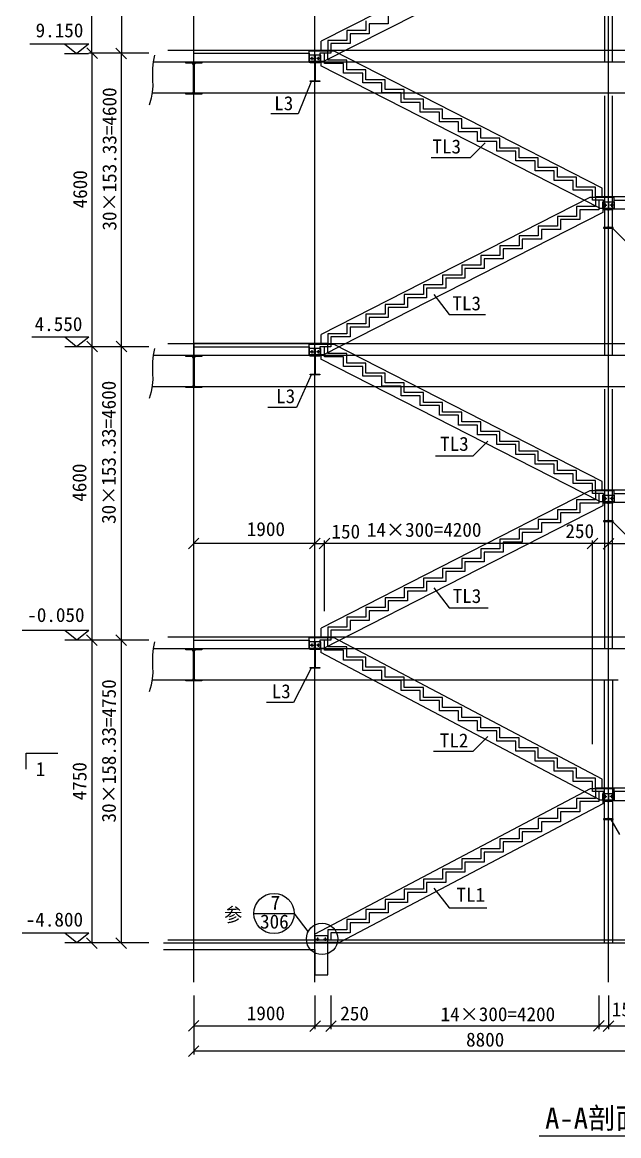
# Model space of a CAD drawing. Header units: metres. Extents: x 760 to 19348, y -53 to 26410.
# Drawn here: x 764 to 10113, y -53 to 17407 of the extents above; entities that cross this region are included whole.
import ezdxf

# ---------------------------------------------------------------- set-up
doc = ezdxf.new("R2010")
doc.units = ezdxf.units.M
for name, color, linetype in [('LAYER1', 142, 'Continuous'), ('PUB_DIM', 3, 'Continuous'), ('S_E_STAIR', 4, 'Continuous'), ('S_STAIR', 2, 'Continuous'), ('中心线', 20, 'Continuous'), ('主次梁', 11, 'Continuous'), ('填满-深', 8, 'Continuous'), ('尺寸', 42, 'Continuous'), ('引线', 9, 'Continuous'), ('文字', 3, 'Continuous'), ('标题', 4, 'Continuous'), ('梯板', 11, 'Continuous'), ('梯梁', 4, 'Continuous'), ('砼柱', 3, 'Continuous'), ('螺栓', 11, 'Continuous'), ('钢柱', 4, 'Continuous')]:
    doc.layers.add(name, color=color, linetype=linetype)

# ---------------------------------------------------------------- blocks, each defined once
blk = doc.blocks.new('_ARCHTICK')
at = {"color": 0, "linetype": 'ByBlock'}
blk.add_lwpolyline([(-1.64, -1.71), (1.69, 1.6)], dxfattribs=at)

msp = doc.modelspace()

# ---------------------------------------------------------------- linework, layer by layer
for p, q in [((883.96, 17067.53), (1805.21, 17067.53)), ((1428.49, 17067.31), (1615.61, 16915.84)), ((1615.61, 16915.84), (1804.91, 17067.31)), ((1428.25, 16915.72), (1802.96, 16915.72)), ((913.6, 12473.24), (1805.84, 12473.24)), ((1429.12, 12473.01), (1616.25, 12321.55)), ((1616.25, 12321.55), (1805.55, 12473.01)), ((1428.89, 12321.43), (1803.6, 12321.43)), ((764.87, 7873.05), (1808.13, 7873.05)), ((1431.41, 7872.82), (1618.54, 7721.36)), ((1618.54, 7721.36), (1807.84, 7872.82)), ((1431.18, 7721.24), (1805.89, 7721.24)), ((764.34, 3126.49), (1807.61, 3126.49)), ((1430.66, 2974.68), (1805.37, 2974.68)), ((1430.89, 3126.26), (1618.01, 2974.8)), ((1618.01, 2974.8), (1807.32, 3126.26))]:
    msp.add_line(p, q)
at = {"layer": 'LAYER1'}
for p, q in [((6151.78, 17429.67), (6151.78, 17276.33)), ((5551.78, 17123), (5551.78, 16969.67)), ((5851.78, 17123), (5551.78, 17123)), ((5851.78, 17276.33), (5851.78, 17123)), ((6151.78, 17276.33), (5851.78, 17276.33)), ((3044.57, 16969.67), (17021.42, 16969.67)), ((5551.78, 16811.67), (5551.78, 16969.67)), ((5851.78, 16811.67), (5551.78, 16811.67)), ((5851.78, 16658.67), (5851.78, 16811.67)), ((6151.78, 16658.67), (5851.78, 16658.67)), ((6151.78, 16505.67), (6151.78, 16658.67)), ((6451.78, 16505.67), (6151.78, 16505.67)), ((6451.78, 16352.67), (6451.78, 16505.67)), ((6751.78, 16352.67), (6451.78, 16352.67)), ((6751.78, 16199.67), (6751.78, 16352.67)), ((7051.78, 16199.67), (6751.78, 16199.67)), ((7051.78, 16046.67), (7051.78, 16199.67)), ((7351.78, 16046.67), (7051.78, 16046.67)), ((7351.78, 15893.67), (7351.78, 16046.67)), ((7651.78, 15893.67), (7351.78, 15893.67)), ((7651.78, 15740.67), (7651.78, 15893.67)), ((7951.78, 15740.67), (7651.78, 15740.67)), ((7951.78, 15587.67), (7951.78, 15740.67)), ((8251.78, 15587.67), (7951.78, 15587.67)), ((8251.78, 15434.67), (8251.78, 15587.67)), ((8551.78, 15434.67), (8251.78, 15434.67)), ((8551.78, 15281.67), (8551.78, 15434.67)), ((8851.78, 15281.67), (8551.78, 15281.67)), ((8851.78, 15128.67), (8851.78, 15281.67)), ((9151.78, 15128.67), (8851.78, 15128.67)), ((9151.78, 14975.67), (9151.78, 15128.67)), ((9451.78, 14975.67), (9151.78, 14975.67)), ((9451.78, 14822.67), (9451.78, 14975.67)), ((9751.78, 14822.67), (9451.78, 14822.67)), ((9751.78, 14669.67), (9751.78, 14822.67)), ((9751.78, 14669.67), (9751.78, 14516.33)), ((10751.78, 14669.67), (9751.78, 14669.67)), ((9451.78, 14516.33), (9451.78, 14363)), ((9751.78, 14516.33), (9451.78, 14516.33)), ((9151.78, 14363), (9151.78, 14209.67)), ((9451.78, 14363), (9151.78, 14363)), ((8851.78, 14209.67), (8851.78, 14056.33)), ((9151.78, 14209.67), (8851.78, 14209.67)), ((8551.78, 14056.33), (8551.78, 13903)), ((8851.78, 14056.33), (8551.78, 14056.33)), ((8251.78, 13903), (8251.78, 13749.67)), ((8551.78, 13903), (8251.78, 13903)), ((7951.78, 13749.67), (7951.78, 13596.33)), ((8251.78, 13749.67), (7951.78, 13749.67)), ((7651.78, 13596.33), (7651.78, 13443)), ((7951.78, 13596.33), (7651.78, 13596.33)), ((7051.78, 13289.67), (7051.78, 13136.33)), ((7351.78, 13289.67), (7051.78, 13289.67)), ((7351.78, 13443), (7351.78, 13289.67)), ((7651.78, 13443), (7351.78, 13443)), ((6751.78, 13136.33), (6751.78, 12983)), ((7051.78, 13136.33), (6751.78, 13136.33)), ((6451.78, 12983), (6451.78, 12829.67)), ((6751.78, 12983), (6451.78, 12983)), ((6151.78, 12829.67), (6151.78, 12676.33)), ((6451.78, 12829.67), (6151.78, 12829.67)), ((5851.78, 12676.33), (5851.78, 12523)), ((6151.78, 12676.33), (5851.78, 12676.33)), ((5551.78, 12523), (5551.78, 12369.67)), ((5851.78, 12523), (5551.78, 12523)), ((3044.57, 12369.67), (17021.79, 12369.67)), ((5551.78, 12369.67), (3451.78, 12369.67)), ((3451.78, 12369.67), (3451.78, 12269.67)), ((3451.78, 12369.67), (3451.78, 12269.67)), ((5551.78, 12211.67), (5551.78, 12369.67)), ((5851.78, 12211.67), (5551.78, 12211.67)), ((5851.78, 12058.67), (5851.78, 12211.67)), ((6151.78, 12058.67), (5851.78, 12058.67)), ((6151.78, 11905.67), (6151.78, 12058.67)), ((6451.78, 11905.67), (6151.78, 11905.67)), ((6451.78, 11752.67), (6451.78, 11905.67)), ((6751.78, 11752.67), (6451.78, 11752.67)), ((6751.78, 11599.67), (6751.78, 11752.67)), ((7051.78, 11599.67), (6751.78, 11599.67)), ((7051.78, 11446.67), (7051.78, 11599.67)), ((7351.78, 11446.67), (7051.78, 11446.67)), ((7351.78, 11293.67), (7351.78, 11446.67)), ((7651.78, 11293.67), (7351.78, 11293.67)), ((7651.78, 11140.67), (7651.78, 11293.67)), ((7951.78, 11140.67), (7651.78, 11140.67)), ((7951.78, 10987.67), (7951.78, 11140.67)), ((8251.78, 10987.67), (7951.78, 10987.67)), ((8251.78, 10834.67), (8251.78, 10987.67)), ((8551.78, 10834.67), (8251.78, 10834.67)), ((8551.78, 10681.67), (8551.78, 10834.67)), ((8851.78, 10681.67), (8551.78, 10681.67)), ((8851.78, 10528.67), (8851.78, 10681.67)), ((9151.78, 10528.67), (8851.78, 10528.67)), ((9151.78, 10375.67), (9151.78, 10528.67)), ((9451.78, 10375.67), (9151.78, 10375.67)), ((9451.78, 10222.67), (9451.78, 10375.67)), ((9751.78, 10222.67), (9451.78, 10222.67)), ((9751.78, 10069.67), (9751.78, 10222.67)), ((9751.78, 10069.67), (9751.78, 9916.33)), ((10751.78, 10069.67), (9751.78, 10069.67)), ((9451.78, 9916.33), (9451.78, 9763)), ((9751.78, 9916.33), (9451.78, 9916.33)), ((8851.78, 9609.67), (8851.78, 9456.33)), ((9151.78, 9609.67), (8851.78, 9609.67)), ((9151.78, 9763), (9151.78, 9609.67)), ((9451.78, 9763), (9151.78, 9763)), ((8551.78, 9456.33), (8551.78, 9303)), ((8851.78, 9456.33), (8551.78, 9456.33)), ((8251.78, 9303), (8251.78, 9149.67)), ((8551.78, 9303), (8251.78, 9303)), ((7951.78, 9149.67), (7951.78, 8996.33)), ((8251.78, 9149.67), (7951.78, 9149.67)), ((7651.78, 8996.33), (7651.78, 8843)), ((7951.78, 8996.33), (7651.78, 8996.33)), ((7351.78, 8843), (7351.78, 8689.67)), ((7651.78, 8843), (7351.78, 8843)), ((7051.78, 8689.67), (7051.78, 8536.33)), ((7351.78, 8689.67), (7051.78, 8689.67)), ((6451.78, 8383), (6451.78, 8229.67)), ((6751.78, 8383), (6451.78, 8383)), ((6751.78, 8536.33), (6751.78, 8383)), ((7051.78, 8536.33), (6751.78, 8536.33)), ((6151.78, 8229.67), (6151.78, 8076.33)), ((6451.78, 8229.67), (6151.78, 8229.67)), ((5851.78, 8076.33), (5851.78, 7923)), ((6151.78, 8076.33), (5851.78, 8076.33)), ((5551.78, 7923), (5551.78, 7769.67)), ((5851.78, 7923), (5551.78, 7923)), ((3044.57, 7769.67), (17021.79, 7769.67)), ((5551.78, 7611.33), (5551.78, 7769.67)), ((5851.78, 7611.33), (5551.78, 7611.33)), ((5851.78, 7453), (5851.78, 7611.33)), ((6151.78, 7453), (5851.78, 7453)), ((6151.78, 7294.67), (6151.78, 7453)), ((6451.78, 7294.67), (6151.78, 7294.67)), ((6451.78, 7136.33), (6451.78, 7294.67)), ((6751.78, 7136.33), (6451.78, 7136.33)), ((6751.78, 6978), (6751.78, 7136.33)), ((7051.78, 6978), (6751.78, 6978)), ((7051.78, 6819.67), (7051.78, 6978)), ((7351.78, 6819.67), (7051.78, 6819.67)), ((7351.78, 6661.33), (7351.78, 6819.67)), ((7651.78, 6661.33), (7351.78, 6661.33)), ((7651.78, 6503), (7651.78, 6661.33)), ((7951.78, 6503), (7651.78, 6503)), ((7951.78, 6344.67), (7951.78, 6503)), ((8251.78, 6344.67), (7951.78, 6344.67)), ((8251.78, 6186.33), (8251.78, 6344.67)), ((8551.78, 6186.33), (8251.78, 6186.33)), ((8551.78, 6028), (8551.78, 6186.33)), ((8851.78, 6028), (8551.78, 6028)), ((8851.78, 5869.67), (8851.78, 6028)), ((9151.78, 5869.67), (8851.78, 5869.67)), ((9151.78, 5711.33), (9151.78, 5869.67)), ((9451.78, 5711.33), (9151.78, 5711.33)), ((9451.78, 5553), (9451.78, 5711.33)), ((9751.78, 5553), (9451.78, 5553)), ((9751.78, 5394.67), (9751.78, 5553)), ((9751.78, 5394.67), (9751.78, 5236.33)), ((10751.78, 5394.67), (9751.78, 5394.67)), ((9151.78, 5078), (9151.78, 4919.67)), ((9451.78, 5078), (9151.78, 5078)), ((9451.78, 5236.33), (9451.78, 5078)), ((9751.78, 5236.33), (9451.78, 5236.33)), ((8851.78, 4919.67), (8851.78, 4761.33)), ((9151.78, 4919.67), (8851.78, 4919.67)), ((8551.78, 4761.33), (8551.78, 4603)), ((8851.78, 4761.33), (8551.78, 4761.33)), ((8251.78, 4603), (8251.78, 4444.67)), ((8551.78, 4603), (8251.78, 4603)), ((7951.78, 4444.67), (7951.78, 4286.33)), ((8251.78, 4444.67), (7951.78, 4444.67)), ((7651.78, 4286.33), (7651.78, 4128)), ((7951.78, 4286.33), (7651.78, 4286.33)), ((7351.78, 4128), (7351.78, 3969.67)), ((7651.78, 4128), (7351.78, 4128)), ((7051.78, 3969.67), (7051.78, 3811.33)), ((7351.78, 3969.67), (7051.78, 3969.67)), ((6751.78, 3811.33), (6751.78, 3653)), ((7051.78, 3811.33), (6751.78, 3811.33)), ((6151.78, 3494.67), (6151.78, 3336.33)), ((6451.78, 3494.67), (6151.78, 3494.67)), ((6451.78, 3653), (6451.78, 3494.67)), ((6751.78, 3653), (6451.78, 3653)), ((5851.78, 3336.33), (5851.78, 3178)), ((6151.78, 3336.33), (5851.78, 3336.33)), ((5551.78, 3178), (5551.78, 3019.67)), ((5851.78, 3178), (5551.78, 3178)), ((3044.57, 3019.67), (17021.79, 3019.67))]:
    msp.add_line(p, q, dxfattribs=at)
at = {"layer": 'PUB_DIM'}
for p, q in [((3451.78, 16779.67), (3451.78, 16919.67)), ((3451.78, 16919.67), (5261.78, 16919.67)), ((5261.78, 16779.67), (3451.78, 16779.67)), ((5261.78, 16919.67), (5261.78, 16779.67)), ((3451.78, 12179.67), (3451.78, 12319.67)), ((3451.78, 12319.67), (5261.78, 12319.67)), ((5261.78, 12319.67), (5261.78, 12179.67)), ((5261.78, 12179.67), (3451.78, 12179.67)), ((3451.78, 7579.67), (3451.78, 7719.67)), ((3451.78, 7719.67), (5261.78, 7719.67)), ((5261.78, 7719.67), (5261.78, 7579.67)), ((5261.78, 7579.67), (3451.78, 7579.67))]:
    msp.add_line(p, q, dxfattribs=at)
at = {"layer": 'S_E_STAIR'}
for p, q in [((9660.31, 19259.67), (5451.54, 17108.52)), ((9861.78, 19025.72), (5486.88, 16789.67)), ((5261.78, 16789.67), (5261.78, 16959.67)), ((9852.01, 14807.85), (5641.94, 16959.67)), ((5486.88, 16789.67), (5261.78, 16789.67)), ((5441.78, 16789.67), (5441.78, 16725.19)), ((9815.37, 14489.67), (5441.78, 16725.06)), ((9660.31, 14659.67), (5451.54, 12508.52)), ((10041.78, 14489.67), (10041.78, 14659.67)), ((9861.78, 14425.72), (5486.88, 12189.67)), ((9815.37, 14489.67), (10041.78, 14489.67)), ((9861.78, 14489.67), (9861.78, 14425.72)), ((5261.78, 12189.67), (5261.78, 12359.67)), ((9852.01, 10207.85), (5641.94, 12359.67)), ((5486.88, 12189.67), (5261.78, 12189.67)), ((5441.78, 12189.67), (5441.78, 12125.19)), ((9815.37, 9889.67), (5441.78, 12125.06)), ((9660.31, 10059.67), (5451.54, 7908.52)), ((10041.78, 9889.67), (10041.78, 10059.67)), ((9861.78, 9825.72), (5486.88, 7589.67)), ((9815.37, 9889.67), (10041.78, 9889.67)), ((9861.78, 9889.67), (9861.78, 9825.72)), ((5261.78, 7589.67), (5261.78, 7759.67)), ((9852.01, 5536.78), (5640.23, 7759.67)), ((5486.88, 7589.67), (5261.78, 7589.67)), ((5441.78, 7589.67), (5441.78, 7525.19)), ((9819.61, 5214.67), (5441.78, 7525.19)), ((9663.32, 5384.67), (5352.01, 3109.26)), ((10041.78, 5214.67), (10041.78, 5384.67)), ((9861.78, 5150.19), (5749.21, 2979.67)), ((9819.61, 5214.67), (10041.78, 5214.67)), ((9861.78, 5214.67), (9861.78, 5150.19))]:
    msp.add_line(p, q, dxfattribs=at)
at = {"layer": 'S_STAIR'}
msp.add_line((3452.01, 12369.67), (3452.01, 12269.67), dxfattribs=at)
msp.add_line((3452.01, 12369.67), (3452.01, 12269.67), dxfattribs=at)
at = {"layer": '中心线'}
for p, q in [((3451.78, 2353.3), (3451.78, 26409.65)), ((9951.78, 2353.3), (9951.78, 22267.78)), ((5351.78, 2353.3), (5351.78, 22147.46))]:
    msp.add_line(p, q, dxfattribs=at)
at = {"layer": '主次梁'}
for p, q in [((11988.95, 16779.67), (2814.34, 16779.67)), ((3326.78, 16779.67), (3576.78, 16779.67)), ((3326.78, 16764.67), (3326.78, 16779.67)), ((3419.69, 16764.67), (3326.78, 16764.67)), ((3576.78, 16764.67), (3483.86, 16764.67)), ((3576.78, 16779.67), (3576.78, 16764.67)), ((3446.36, 16321.33), (3446.36, 16738)), ((3457.19, 16738), (3457.19, 16321.33)), ((2799.38, 16297.67), (11988.95, 16297.67)), ((3326.78, 16294.67), (3419.69, 16294.67)), ((3326.78, 16279.67), (3326.78, 16294.67)), ((3576.78, 16279.67), (3326.78, 16279.67)), ((3483.86, 16294.67), (3576.78, 16294.67)), ((3576.78, 16294.67), (3576.78, 16279.67)), ((11988.95, 12179.67), (2814.34, 12179.67)), ((3326.78, 12179.67), (3576.78, 12179.67)), ((3326.78, 12164.67), (3326.78, 12179.67)), ((3419.69, 12164.67), (3326.78, 12164.67)), ((3446.36, 11721.33), (3446.36, 12138)), ((3457.19, 12138), (3457.19, 11721.33)), ((3576.78, 12164.67), (3483.86, 12164.67)), ((3576.78, 12179.67), (3576.78, 12164.67)), ((2799.38, 11697.67), (11988.95, 11697.67)), ((3326.78, 11694.67), (3419.69, 11694.67)), ((3326.78, 11679.67), (3326.78, 11694.67)), ((3576.78, 11679.67), (3326.78, 11679.67)), ((3483.86, 11694.67), (3576.78, 11694.67)), ((3576.78, 11694.67), (3576.78, 11679.67)), ((11988.95, 7579.67), (2814.34, 7579.67)), ((3326.78, 7579.67), (3576.78, 7579.67)), ((3326.78, 7564.67), (3326.78, 7579.67)), ((3419.69, 7564.67), (3326.78, 7564.67)), ((3446.36, 7121.33), (3446.36, 7538)), ((3457.19, 7538), (3457.19, 7121.33)), ((3576.78, 7564.67), (3483.86, 7564.67)), ((3576.78, 7579.67), (3576.78, 7564.67)), ((2799.38, 7097.67), (10103.6, 7097.67)), ((3326.78, 7094.67), (3419.69, 7094.67)), ((3326.78, 7079.67), (3326.78, 7094.67)), ((3576.78, 7079.67), (3326.78, 7079.67)), ((3483.86, 7094.67), (3576.78, 7094.67)), ((3576.78, 7094.67), (3576.78, 7079.67))]:
    msp.add_line(p, q, dxfattribs=at)
for centre, start, end in [((3419.69, 16738), 0, 90), ((3483.86, 16738), 90, 180), ((3419.69, 16321.33), 270, 0), ((3483.86, 16321.33), 180, 270), ((3419.69, 12138), 0, 90), ((3483.86, 12138), 90, 180), ((3419.69, 11721.33), 270, 0), ((3483.86, 11721.33), 180, 270), ((3419.69, 7538), 0, 90), ((3483.86, 7538), 90, 180), ((3419.69, 7121.33), 270, 0), ((3483.86, 7121.33), 180, 270)]:
    msp.add_arc(centre, 26.67, start, end, dxfattribs=at)
at = {"layer": '填满-深'}
for p, q in [((2975.69, 2969.67), (17238.79, 2969.67)), ((5551.78, 2469.67), (5551.78, 2969.67)), ((2975.69, 2869.67), (5351.78, 2869.67)), ((5351.78, 2869.67), (5351.78, 2469.67)), ((5351.78, 2469.67), (5551.78, 2469.67))]:
    msp.add_line(p, q, dxfattribs=at)
at = {"layer": '尺寸'}
for p, q in [((1856.72, 16919.67), (1856.72, 21519.67)), ((2317.09, 21519.67), (2317.09, 16919.67)), ((2745.6, 16919.67), (1806.72, 16919.67)), ((2745.6, 16919.67), (1806.72, 16919.67)), ((1856.72, 16919.67), (1856.72, 12319.67)), ((2670.34, 16919.67), (2267.09, 16919.67)), ((2670.34, 16919.67), (2267.09, 16919.67)), ((2317.09, 12319.67), (2317.09, 16919.67)), ((2745.6, 12319.67), (1806.72, 12319.67)), ((2745.6, 12319.67), (1806.72, 12319.67)), ((1856.72, 12319.67), (1856.72, 7719.67)), ((2745.6, 12319.67), (2267.09, 12319.67)), ((2745.6, 12319.67), (2267.09, 12319.67)), ((2317.09, 7719.67), (2317.09, 12319.67)), ((3451.78, 8908.25), (3451.78, 9281.1)), ((5351.78, 8171.5), (5351.78, 9281.1)), ((5501.78, 8171.5), (5501.78, 9281.1)), ((9701.78, 6087.55), (9701.78, 9281.1)), ((9701.78, 6087.55), (9701.78, 9281.1)), ((9951.78, 8908.25), (9951.78, 9281.1)), ((9951.78, 8908.25), (9951.78, 9281.1)), ((5351.78, 9231.1), (3451.78, 9231.1)), ((9701.78, 9231.1), (5501.78, 9231.1)), ((9951.78, 9231.1), (9701.78, 9231.1)), ((9951.78, 9231.1), (10612.49, 9231.1)), ((2745.6, 7719.67), (1806.72, 7719.67)), ((2745.6, 7719.67), (1806.72, 7719.67)), ((1856.72, 7719.67), (1856.72, 2969.67)), ((2745.6, 7719.67), (2267.09, 7719.67)), ((2745.6, 7719.67), (2267.09, 7719.67)), ((2317.09, 2969.67), (2317.09, 7719.67)), ((2745.6, 2969.67), (1806.72, 2969.67)), ((2745.6, 2969.67), (2267.09, 2969.67)), ((3451.78, 2144.13), (3451.78, 1619.13)), ((5351.78, 2144.13), (5351.78, 1619.13)), ((5351.78, 2144.13), (5351.78, 1619.13)), ((5601.78, 2144.13), (5601.78, 1619.13)), ((5601.78, 2144.13), (5601.78, 1619.13)), ((9801.78, 2144.13), (9801.78, 1619.13)), ((9801.78, 2144.13), (9801.78, 1619.13)), ((9951.78, 2144.13), (9951.78, 1619.13)), ((9951.78, 2144.13), (9951.78, 1619.13)), ((3451.78, 1916.16), (3451.78, 1220.79)), ((3451.78, 1669.13), (5351.78, 1669.13)), ((5351.78, 1669.13), (5601.78, 1669.13)), ((5601.78, 1669.13), (9801.78, 1669.13)), ((9801.78, 1669.13), (9951.78, 1669.13)), ((9951.78, 1669.13), (11551.78, 1669.13)), ((12251.78, 1270.79), (3451.78, 1270.79))]:
    msp.add_line(p, q, dxfattribs=at)
at = {"layer": '引线'}
for p, q in [((2814.77, 16785.05), (2806.79, 16686.51)), ((2834.51, 16889.69), (2814.77, 16785.05)), ((2806.79, 16686.51), (2806.04, 16592.03)), ((2806.04, 16592.03), (2807.99, 16499.58)), ((2807.99, 16499.58), (2808.14, 16407.13)), ((5295.83, 16488.67), (5088.79, 15971.85)), ((2801.97, 16312.65), (2784.95, 16214.11)), ((2808.14, 16407.13), (2801.97, 16312.65)), ((2784.95, 16214.11), (2752.56, 16109.47)), ((5089.6, 15971.74), (4658.41, 15971.74)), ((8017.23, 15518.79), (7782.36, 15282.78)), ((7782.36, 15282.78), (7171.14, 15282.78)), ((10007.72, 14188.67), (10242.59, 13952.66)), ((7215.82, 13136.88), (7455.23, 12825.2)), ((7455.23, 12825.2), (8023.69, 12825.2)), ((2834.51, 12289.69), (2814.77, 12185.05)), ((2806.79, 12086.51), (2806.04, 11992.03)), ((2814.77, 12185.05), (2806.79, 12086.51)), ((2806.04, 11992.03), (2807.99, 11899.58)), ((2807.99, 11899.58), (2808.14, 11807.13)), ((5295.83, 11888.67), (5060.96, 11366.87)), ((2801.97, 11712.65), (2784.95, 11614.11)), ((2808.14, 11807.13), (2801.97, 11712.65)), ((2784.95, 11614.11), (2752.56, 11509.47)), ((5060.96, 11366.87), (4614.39, 11366.87)), ((8061.05, 10838.52), (7826.18, 10602.51)), ((7826.18, 10602.51), (7238.89, 10602.51)), ((10007.72, 9588.67), (10242.59, 9352.66)), ((7215.82, 8536.88), (7455.23, 8225.2)), ((7455.23, 8225.2), (8064.49, 8225.2)), ((2834.51, 7689.69), (2814.77, 7585.05)), ((2814.77, 7585.05), (2806.79, 7486.51)), ((2806.79, 7486.51), (2806.04, 7392.03)), ((2806.04, 7392.03), (2807.99, 7299.58)), ((2808.14, 7207.13), (2801.97, 7112.65)), ((2807.99, 7299.58), (2808.14, 7207.13)), ((5295.83, 7288.67), (5014.13, 6739.32)), ((2784.95, 7014.11), (2752.56, 6909.47)), ((2801.97, 7112.65), (2784.95, 7014.11)), ((5014.43, 6742.26), (4592.1, 6742.26)), ((8061.05, 6206.46), (7826.18, 5970.45)), ((7826.18, 5970.45), (7209.33, 5970.45)), ((9990.92, 4906.85), (10123.69, 4670.85)), ((7215.82, 3829.8), (7455.23, 3518.13)), ((7455.23, 3518.13), (8046.39, 3518.13)), ((4390.31, 3433.72), (5023.86, 3433.72)), ((5246.73, 3150.03), (5024.57, 3437.73))]:
    msp.add_line(p, q, dxfattribs=at)
for centre, radius in [((4710.62, 3431.83), 315.39), ((5464.05, 3033.52), 246.57)]:
    msp.add_circle(centre, radius, dxfattribs=at)
at = {"layer": '标题'}
for p, q in [((823.02, 5945.22), (1323.02, 5945.22)), ((823.02, 5695.22), (823.02, 5945.22)), ((8866.71, -52.99), (11255.56, -52.99))]:
    msp.add_line(p, q, dxfattribs=at)
at = {"layer": '梯板'}
for p, q in [((6501.78, 17533), (6501.78, 17379.67)), ((6201.78, 17379.67), (6201.78, 17226.33)), ((6501.78, 17379.67), (6201.78, 17379.67)), ((5901.78, 17226.33), (5901.78, 17073)), ((6201.78, 17226.33), (5901.78, 17226.33)), ((5601.78, 17073), (5601.78, 16919.67)), ((5901.78, 17073), (5601.78, 17073)), ((5426.78, 16919.67), (5426.78, 16789.67)), ((5601.78, 16919.67), (5426.78, 16919.67)), ((5426.78, 16919.67), (5426.78, 16789.67)), ((5501.78, 16919.67), (5426.78, 16919.67)), ((5501.78, 16761.67), (5501.78, 16919.67)), ((5801.78, 16761.67), (5501.78, 16761.67)), ((5801.78, 16608.67), (5801.78, 16761.67)), ((6101.78, 16608.67), (5801.78, 16608.67)), ((6101.78, 16455.67), (6101.78, 16608.67)), ((6401.78, 16455.67), (6101.78, 16455.67)), ((6401.78, 16302.67), (6401.78, 16455.67)), ((6701.78, 16302.67), (6401.78, 16302.67)), ((6701.78, 16149.67), (6701.78, 16302.67)), ((7001.78, 16149.67), (6701.78, 16149.67)), ((7001.78, 15996.67), (7001.78, 16149.67)), ((7301.78, 15996.67), (7001.78, 15996.67)), ((7301.78, 15843.67), (7301.78, 15996.67)), ((7601.78, 15843.67), (7301.78, 15843.67)), ((7601.78, 15690.67), (7601.78, 15843.67)), ((7901.78, 15690.67), (7601.78, 15690.67)), ((7901.78, 15537.67), (7901.78, 15690.67)), ((8201.78, 15537.67), (7901.78, 15537.67)), ((8201.78, 15384.67), (8201.78, 15537.67)), ((8501.78, 15384.67), (8201.78, 15384.67)), ((8501.78, 15231.67), (8501.78, 15384.67)), ((8801.78, 15231.67), (8501.78, 15231.67)), ((8801.78, 15078.67), (8801.78, 15231.67)), ((9101.78, 15078.67), (8801.78, 15078.67)), ((9101.78, 14925.67), (9101.78, 15078.67)), ((9401.78, 14925.67), (9101.78, 14925.67)), ((9401.78, 14772.67), (9401.78, 14925.67)), ((9701.78, 14772.67), (9401.78, 14772.67)), ((9701.78, 14619.67), (9701.78, 14772.67)), ((9876.78, 14619.67), (9701.78, 14619.67)), ((9801.78, 14619.67), (9801.78, 14466.33)), ((9876.78, 14619.67), (9801.78, 14619.67)), ((9876.78, 14489.67), (9876.78, 14619.67)), ((9876.78, 14489.67), (9876.78, 14619.67)), ((9501.78, 14466.33), (9501.78, 14313)), ((9801.78, 14466.33), (9501.78, 14466.33)), ((8901.78, 14159.67), (8901.78, 14006.33)), ((9201.78, 14159.67), (8901.78, 14159.67)), ((9201.78, 14313), (9201.78, 14159.67)), ((9501.78, 14313), (9201.78, 14313)), ((8601.78, 14006.33), (8601.78, 13853)), ((8901.78, 14006.33), (8601.78, 14006.33)), ((8301.78, 13853), (8301.78, 13699.67)), ((8601.78, 13853), (8301.78, 13853)), ((8001.78, 13699.67), (8001.78, 13546.33)), ((8301.78, 13699.67), (8001.78, 13699.67)), ((7701.78, 13546.33), (7701.78, 13393)), ((8001.78, 13546.33), (7701.78, 13546.33)), ((7401.78, 13393), (7401.78, 13239.67)), ((7701.78, 13393), (7401.78, 13393)), ((7101.78, 13239.67), (7101.78, 13086.33)), ((7401.78, 13239.67), (7101.78, 13239.67)), ((6501.78, 12933), (6501.78, 12779.67)), ((6801.78, 12933), (6501.78, 12933)), ((6801.78, 13086.33), (6801.78, 12933)), ((7101.78, 13086.33), (6801.78, 13086.33)), ((6201.78, 12779.67), (6201.78, 12626.33)), ((6501.78, 12779.67), (6201.78, 12779.67)), ((5901.78, 12626.33), (5901.78, 12473)), ((6201.78, 12626.33), (5901.78, 12626.33)), ((5601.78, 12473), (5601.78, 12319.67)), ((5901.78, 12473), (5601.78, 12473)), ((5426.78, 12319.67), (5426.78, 12189.67)), ((5601.78, 12319.67), (5426.78, 12319.67)), ((5426.78, 12319.67), (5426.78, 12189.67)), ((5501.78, 12319.67), (5426.78, 12319.67)), ((5501.78, 12161.67), (5501.78, 12319.67)), ((5801.78, 12161.67), (5501.78, 12161.67)), ((5801.78, 12008.67), (5801.78, 12161.67)), ((6101.78, 12008.67), (5801.78, 12008.67)), ((6101.78, 11855.67), (6101.78, 12008.67)), ((6401.78, 11855.67), (6101.78, 11855.67)), ((6401.78, 11702.67), (6401.78, 11855.67)), ((6701.78, 11702.67), (6401.78, 11702.67)), ((6701.78, 11549.67), (6701.78, 11702.67)), ((7001.78, 11549.67), (6701.78, 11549.67)), ((7001.78, 11396.67), (7001.78, 11549.67)), ((7301.78, 11396.67), (7001.78, 11396.67)), ((7301.78, 11243.67), (7301.78, 11396.67)), ((7601.78, 11243.67), (7301.78, 11243.67)), ((7601.78, 11090.67), (7601.78, 11243.67)), ((7901.78, 11090.67), (7601.78, 11090.67)), ((7901.78, 10937.67), (7901.78, 11090.67)), ((8201.78, 10937.67), (7901.78, 10937.67)), ((8201.78, 10784.67), (8201.78, 10937.67)), ((8501.78, 10784.67), (8201.78, 10784.67)), ((8501.78, 10631.67), (8501.78, 10784.67)), ((8801.78, 10631.67), (8501.78, 10631.67)), ((8801.78, 10478.67), (8801.78, 10631.67)), ((9101.78, 10478.67), (8801.78, 10478.67)), ((9101.78, 10325.67), (9101.78, 10478.67)), ((9401.78, 10325.67), (9101.78, 10325.67)), ((9401.78, 10172.67), (9401.78, 10325.67)), ((9701.78, 10172.67), (9401.78, 10172.67)), ((9701.78, 10019.67), (9701.78, 10172.67)), ((9876.78, 10019.67), (9701.78, 10019.67)), ((9801.78, 10019.67), (9801.78, 9866.33)), ((9876.78, 10019.67), (9801.78, 10019.67)), ((9876.78, 9889.67), (9876.78, 10019.67)), ((9876.78, 9889.67), (9876.78, 10019.67)), ((9501.78, 9866.33), (9501.78, 9713)), ((9801.78, 9866.33), (9501.78, 9866.33)), ((9201.78, 9713), (9201.78, 9559.67)), ((9501.78, 9713), (9201.78, 9713)), ((8901.78, 9559.67), (8901.78, 9406.33)), ((9201.78, 9559.67), (8901.78, 9559.67)), ((8601.78, 9406.33), (8601.78, 9253)), ((8901.78, 9406.33), (8601.78, 9406.33)), ((8001.78, 9099.67), (8001.78, 8946.33)), ((8301.78, 9099.67), (8001.78, 9099.67)), ((8301.78, 9253), (8301.78, 9099.67)), ((8601.78, 9253), (8301.78, 9253)), ((7701.78, 8946.33), (7701.78, 8793)), ((8001.78, 8946.33), (7701.78, 8946.33)), ((7401.78, 8793), (7401.78, 8639.67)), ((7701.78, 8793), (7401.78, 8793)), ((7101.78, 8639.67), (7101.78, 8486.33)), ((7401.78, 8639.67), (7101.78, 8639.67)), ((6801.78, 8486.33), (6801.78, 8333)), ((7101.78, 8486.33), (6801.78, 8486.33)), ((6501.78, 8333), (6501.78, 8179.67)), ((6801.78, 8333), (6501.78, 8333)), ((6201.78, 8179.67), (6201.78, 8026.33)), ((6501.78, 8179.67), (6201.78, 8179.67)), ((5601.78, 7873), (5601.78, 7719.67)), ((5901.78, 7873), (5601.78, 7873)), ((5901.78, 8026.33), (5901.78, 7873)), ((6201.78, 8026.33), (5901.78, 8026.33)), ((5426.78, 7719.67), (5426.78, 7589.67)), ((5501.78, 7719.67), (5426.78, 7719.67)), ((5426.78, 7719.67), (5426.78, 7589.67)), ((5601.78, 7719.67), (5426.78, 7719.67)), ((5501.78, 7561.33), (5501.78, 7719.67)), ((5801.78, 7561.33), (5501.78, 7561.33)), ((5801.78, 7403), (5801.78, 7561.33)), ((6101.78, 7403), (5801.78, 7403)), ((6101.78, 7244.67), (6101.78, 7403)), ((6401.78, 7244.67), (6101.78, 7244.67)), ((6401.78, 7086.33), (6401.78, 7244.67)), ((6701.78, 7086.33), (6401.78, 7086.33)), ((6701.78, 6928), (6701.78, 7086.33)), ((7001.78, 6928), (6701.78, 6928)), ((7001.78, 6769.67), (7001.78, 6928)), ((7301.78, 6769.67), (7001.78, 6769.67)), ((7301.78, 6611.33), (7301.78, 6769.67)), ((7601.78, 6611.33), (7301.78, 6611.33)), ((7601.78, 6453), (7601.78, 6611.33)), ((7901.78, 6453), (7601.78, 6453)), ((7901.78, 6294.67), (7901.78, 6453)), ((8201.78, 6294.67), (7901.78, 6294.67)), ((8201.78, 6136.33), (8201.78, 6294.67)), ((8501.78, 6136.33), (8201.78, 6136.33)), ((8501.78, 5978), (8501.78, 6136.33)), ((8801.78, 5978), (8501.78, 5978)), ((8801.78, 5819.67), (8801.78, 5978)), ((9101.78, 5819.67), (8801.78, 5819.67)), ((9101.78, 5661.33), (9101.78, 5819.67)), ((9401.78, 5661.33), (9101.78, 5661.33)), ((9401.78, 5503), (9401.78, 5661.33)), ((9701.78, 5503), (9401.78, 5503)), ((9701.78, 5344.67), (9701.78, 5503)), ((9876.78, 5344.67), (9701.78, 5344.67)), ((9801.78, 5344.67), (9801.78, 5186.33)), ((9876.78, 5344.67), (9801.78, 5344.67)), ((9876.78, 5214.67), (9876.78, 5344.67)), ((9876.78, 5214.67), (9876.78, 5344.67)), ((9501.78, 5186.33), (9501.78, 5028)), ((9801.78, 5186.33), (9501.78, 5186.33)), ((9201.78, 5028), (9201.78, 4869.67)), ((9501.78, 5028), (9201.78, 5028)), ((8901.78, 4869.67), (8901.78, 4711.33)), ((9201.78, 4869.67), (8901.78, 4869.67)), ((8301.78, 4553), (8301.78, 4394.67)), ((8601.78, 4553), (8301.78, 4553)), ((8601.78, 4711.33), (8601.78, 4553)), ((8901.78, 4711.33), (8601.78, 4711.33)), ((8001.78, 4394.67), (8001.78, 4236.33)), ((8301.78, 4394.67), (8001.78, 4394.67)), ((7701.78, 4236.33), (7701.78, 4078)), ((8001.78, 4236.33), (7701.78, 4236.33)), ((7401.78, 4078), (7401.78, 3919.67)), ((7701.78, 4078), (7401.78, 4078)), ((7101.78, 3919.67), (7101.78, 3761.33)), ((7401.78, 3919.67), (7101.78, 3919.67)), ((6801.78, 3761.33), (6801.78, 3603)), ((7101.78, 3761.33), (6801.78, 3761.33)), ((6501.78, 3603), (6501.78, 3444.67)), ((6801.78, 3603), (6501.78, 3603)), ((6201.78, 3444.67), (6201.78, 3286.33)), ((6501.78, 3444.67), (6201.78, 3444.67)), ((5901.78, 3286.33), (5901.78, 3128)), ((6201.78, 3286.33), (5901.78, 3286.33)), ((5601.78, 3128), (5601.78, 3019.67)), ((5901.78, 3128), (5601.78, 3128))]:
    msp.add_line(p, q, dxfattribs=at)
at = {"layer": '梯梁'}
for p, q in [((5261.78, 16959.67), (5640.23, 16959.67)), ((5451.54, 16959.67), (5451.54, 17108.52)), ((9852.01, 14659.67), (9852.01, 14807.85)), ((10041.78, 14659.67), (9660.31, 14659.67)), ((5451.54, 12359.67), (5451.54, 12508.52)), ((5261.78, 12359.67), (5640.23, 12359.67)), ((9852.01, 10059.67), (9852.01, 10207.85)), ((10041.78, 10059.67), (9660.31, 10059.67)), ((5451.54, 7759.67), (5451.54, 7908.52)), ((5261.78, 7759.67), (5640.23, 7759.67)), ((9852.01, 5384.67), (9852.01, 5536.78)), ((10041.78, 5384.67), (9663.32, 5384.67)), ((5351.54, 2979.67), (5749.21, 2979.67)), ((5351.78, 2979.67), (5352.01, 3109.26))]:
    msp.add_line(p, q, dxfattribs=at)
at = {"layer": '砼柱'}
for p, q in [((5261.78, 16889.67), (5261.78, 16779.67)), ((5441.78, 16889.67), (5261.78, 16889.67)), ((5261.78, 16779.67), (5441.78, 16779.67)), ((5346.76, 16779.67), (5346.76, 16889.67)), ((5346.76, 16889.67), (5356.76, 16889.67)), ((5356.76, 16779.67), (5346.76, 16779.67)), ((5356.76, 16889.67), (5356.76, 16779.67)), ((5441.78, 16779.67), (5441.78, 16889.67)), ((9861.78, 14589.67), (10041.78, 14589.67)), ((9861.78, 14479.67), (9861.78, 14589.67)), ((9946.79, 14589.67), (9946.79, 14479.67)), ((9956.79, 14589.67), (9946.79, 14589.67)), ((9956.79, 14479.67), (9956.79, 14589.67)), ((10041.78, 14619.67), (10751.78, 14619.67)), ((10041.78, 14589.67), (10041.78, 14479.67)), ((10041.78, 14479.67), (9861.78, 14479.67)), ((9946.79, 14479.67), (9956.79, 14479.67)), ((10041.78, 14479.67), (10751.78, 14479.67)), ((3451.78, 12319.67), (3451.78, 12179.67)), ((5261.78, 12289.67), (5261.78, 12179.67)), ((5441.78, 12289.67), (5261.78, 12289.67)), ((5346.76, 12179.67), (5346.76, 12289.67)), ((5346.76, 12289.67), (5356.76, 12289.67)), ((5356.76, 12289.67), (5356.76, 12179.67)), ((5441.78, 12179.67), (5441.78, 12289.67)), ((5261.78, 12179.67), (5441.78, 12179.67)), ((5356.76, 12179.67), (5346.76, 12179.67)), ((9861.78, 9989.67), (10041.78, 9989.67)), ((9861.78, 9879.67), (9861.78, 9989.67)), ((9946.79, 9989.67), (9946.79, 9879.67)), ((9956.79, 9989.67), (9946.79, 9989.67)), ((9956.79, 9879.67), (9956.79, 9989.67)), ((10041.78, 10019.67), (10751.78, 10019.67)), ((10041.78, 9989.67), (10041.78, 9879.67)), ((10041.78, 9879.67), (9861.78, 9879.67)), ((9946.79, 9879.67), (9956.79, 9879.67)), ((10041.78, 9879.67), (10751.78, 9879.67)), ((5261.78, 7689.67), (5261.78, 7579.67)), ((5441.78, 7689.67), (5261.78, 7689.67)), ((5346.76, 7579.67), (5346.76, 7689.67)), ((5346.76, 7689.67), (5356.76, 7689.67)), ((5356.76, 7689.67), (5356.76, 7579.67)), ((5441.78, 7579.67), (5441.78, 7689.67)), ((5261.78, 7579.67), (5441.78, 7579.67)), ((5356.76, 7579.67), (5346.76, 7579.67)), ((9861.78, 5314.67), (10041.78, 5314.67)), ((9861.78, 5204.67), (9861.78, 5314.67)), ((9946.79, 5314.67), (9946.79, 5204.67)), ((9956.79, 5314.67), (9946.79, 5314.67)), ((9956.79, 5204.67), (9956.79, 5314.67)), ((10041.78, 5344.67), (10041.78, 5204.67)), ((10751.78, 5344.67), (10041.78, 5344.67)), ((10041.78, 5314.67), (10041.78, 5204.67)), ((10041.78, 5204.67), (9861.78, 5204.67)), ((9946.79, 5204.67), (9956.79, 5204.67)), ((10041.78, 5204.67), (10751.78, 5204.67)), ((5351.78, 3079.67), (5351.78, 2969.67)), ((5551.78, 3079.67), (5351.78, 3079.67)), ((5351.78, 2969.67), (5551.78, 2969.67)), ((5551.78, 2969.67), (5551.78, 3079.67))]:
    msp.add_line(p, q, dxfattribs=at)
at = {"layer": '螺栓'}
for p, q in [((5276.03, 16839.67), (5327.53, 16839.67)), ((5301.78, 16865.42), (5301.78, 16813.92)), ((5427.53, 16839.67), (5376.03, 16839.67)), ((5401.78, 16865.42), (5401.78, 16813.92)), ((9876.03, 14539.67), (9927.53, 14539.67)), ((9901.78, 14565.42), (9901.78, 14513.92)), ((10027.53, 14539.67), (9976.03, 14539.67)), ((10001.78, 14565.42), (10001.78, 14513.92)), ((5276.03, 12239.67), (5327.53, 12239.67)), ((5301.78, 12265.42), (5301.78, 12213.92)), ((5427.53, 12239.67), (5376.03, 12239.67)), ((5401.78, 12265.42), (5401.78, 12213.92)), ((9901.78, 9965.42), (9901.78, 9913.92)), ((10001.78, 9965.42), (10001.78, 9913.92)), ((9876.03, 9939.67), (9927.53, 9939.67)), ((10027.53, 9939.67), (9976.03, 9939.67)), ((5276.03, 7639.67), (5327.53, 7639.67)), ((5301.78, 7665.42), (5301.78, 7613.92)), ((5427.53, 7639.67), (5376.03, 7639.67)), ((5401.78, 7665.42), (5401.78, 7613.92)), ((9876.03, 5264.67), (9927.53, 5264.67)), ((9901.78, 5290.42), (9901.78, 5238.92)), ((10027.53, 5264.67), (9976.03, 5264.67)), ((10001.78, 5290.42), (10001.78, 5238.92)), ((5366.03, 3029.67), (5417.53, 3029.67)), ((5391.78, 3055.42), (5391.78, 3003.92)), ((5486.03, 3029.67), (5537.53, 3029.67)), ((5511.78, 3055.42), (5511.78, 3003.92))]:
    msp.add_line(p, q, dxfattribs=at)
for centre in [(5301.78, 16839.67), (5401.78, 16839.67), (9901.78, 14539.67), (10001.78, 14539.67), (5301.78, 12239.67), (5401.78, 12239.67), (9901.78, 9939.67), (10001.78, 9939.67), (5301.78, 7639.67), (5401.78, 7639.67), (9901.78, 5264.67), (10001.78, 5264.67), (5391.78, 3029.67), (5511.78, 3029.67)]:
    msp.add_circle(centre, 10.75, dxfattribs=at)
at = {"layer": '钢柱'}
for p, q in [((9889.28, 20852.08), (9889.28, 16779.67)), ((10014.28, 16779.67), (10014.28, 20852.08)), ((5276.78, 16779.67), (5426.78, 16779.67)), ((5276.78, 16770.67), (5276.78, 16779.67)), ((5332.53, 16770.67), (5276.78, 16770.67)), ((5426.78, 16770.67), (5371.03, 16770.67)), ((5426.78, 16779.67), (5426.78, 16770.67)), ((5348.53, 16504.67), (5348.53, 16754.67)), ((5355.03, 16754.67), (5355.03, 16504.67)), ((5276.78, 16488.67), (5332.53, 16488.67)), ((5276.78, 16479.67), (5276.78, 16488.67)), ((5426.78, 16479.67), (5276.78, 16479.67)), ((5371.03, 16488.67), (5426.78, 16488.67)), ((5426.78, 16488.67), (5426.78, 16479.67)), ((9889.28, 16252.08), (9889.28, 12179.67)), ((10014.28, 12179.67), (10014.28, 16252.08)), ((10026.78, 14479.67), (9876.78, 14479.67)), ((9876.78, 14479.67), (9876.78, 14470.67)), ((9876.78, 14470.67), (9932.53, 14470.67)), ((9948.53, 14454.67), (9948.53, 14204.67)), ((9955.03, 14204.67), (9955.03, 14454.67)), ((9971.03, 14470.67), (10026.78, 14470.67)), ((10026.78, 14470.67), (10026.78, 14479.67)), ((9876.78, 14188.67), (9876.78, 14179.67)), ((9932.53, 14188.67), (9876.78, 14188.67)), ((9876.78, 14179.67), (10026.78, 14179.67)), ((10026.78, 14188.67), (9971.03, 14188.67)), ((10026.78, 14179.67), (10026.78, 14188.67)), ((5276.78, 12179.67), (5426.78, 12179.67)), ((5276.78, 12170.67), (5276.78, 12179.67)), ((5332.53, 12170.67), (5276.78, 12170.67)), ((5348.53, 11904.67), (5348.53, 12154.67)), ((5355.03, 12154.67), (5355.03, 11904.67)), ((5426.78, 12170.67), (5371.03, 12170.67)), ((5426.78, 12179.67), (5426.78, 12170.67)), ((5276.78, 11888.67), (5332.53, 11888.67)), ((5276.78, 11879.67), (5276.78, 11888.67)), ((5426.78, 11879.67), (5276.78, 11879.67)), ((5371.03, 11888.67), (5426.78, 11888.67)), ((5426.78, 11888.67), (5426.78, 11879.67)), ((9889.28, 11652.08), (9889.28, 7579.67)), ((10014.28, 7579.67), (10014.28, 11652.08)), ((10026.78, 9879.67), (9876.78, 9879.67)), ((9876.78, 9879.67), (9876.78, 9870.67)), ((9876.78, 9870.67), (9932.53, 9870.67)), ((9948.53, 9854.67), (9948.53, 9604.67)), ((9955.03, 9604.67), (9955.03, 9854.67)), ((9971.03, 9870.67), (10026.78, 9870.67)), ((10026.78, 9870.67), (10026.78, 9879.67)), ((9876.78, 9588.67), (9876.78, 9579.67)), ((9932.53, 9588.67), (9876.78, 9588.67)), ((9876.78, 9579.67), (10026.78, 9579.67)), ((10026.78, 9588.67), (9971.03, 9588.67)), ((10026.78, 9579.67), (10026.78, 9588.67)), ((5351.78, 8171.5), (5351.78, 9281.1)), ((5501.78, 8171.5), (5501.78, 9281.1)), ((5351.78, 9231.1), (5501.78, 9231.1)), ((5276.78, 7579.67), (5426.78, 7579.67)), ((5276.78, 7570.67), (5276.78, 7579.67)), ((5332.53, 7570.67), (5276.78, 7570.67)), ((5348.53, 7304.67), (5348.53, 7554.67)), ((5355.03, 7554.67), (5355.03, 7304.67)), ((5426.78, 7570.67), (5371.03, 7570.67)), ((5426.78, 7579.67), (5426.78, 7570.67)), ((5276.78, 7288.67), (5332.53, 7288.67)), ((5276.78, 7279.67), (5276.78, 7288.67)), ((5426.78, 7279.67), (5276.78, 7279.67)), ((5371.03, 7288.67), (5426.78, 7288.67)), ((5426.78, 7288.67), (5426.78, 7279.67)), ((9889.28, 2969.67), (9889.28, 7097.67)), ((10014.28, 7097.67), (10014.28, 2969.67)), ((10026.78, 5204.67), (9876.78, 5204.67)), ((9876.78, 5204.67), (9876.78, 5195.67)), ((9876.78, 5195.67), (9932.53, 5195.67)), ((9948.53, 5179.67), (9948.53, 4929.67)), ((9955.03, 4929.67), (9955.03, 5179.67)), ((9971.03, 5195.67), (10026.78, 5195.67)), ((10026.78, 5195.67), (10026.78, 5204.67)), ((9876.78, 4913.67), (9876.78, 4904.67)), ((9932.53, 4913.67), (9876.78, 4913.67)), ((9876.78, 4904.67), (10026.78, 4904.67)), ((10026.78, 4913.67), (9971.03, 4913.67)), ((10026.78, 4904.67), (10026.78, 4913.67))]:
    msp.add_line(p, q, dxfattribs=at)
for centre, start, end in [((5332.53, 16754.67), 0, 90), ((5371.03, 16754.67), 90, 180), ((5332.53, 16504.67), 270, 0), ((5371.03, 16504.67), 180, 270), ((9932.53, 14454.67), 0, 90), ((9971.03, 14454.67), 90, 180), ((9932.53, 14204.67), 270, 0), ((9971.03, 14204.67), 180, 270), ((5332.53, 12154.67), 0, 90), ((5371.03, 12154.67), 90, 180), ((5332.53, 11904.67), 270, 0), ((5371.03, 11904.67), 180, 270), ((9932.53, 9854.67), 0, 90), ((9971.03, 9854.67), 90, 180), ((9932.53, 9604.67), 270, 0), ((9971.03, 9604.67), 180, 270), ((5332.53, 7554.67), 0, 90), ((5371.03, 7554.67), 90, 180), ((5332.53, 7304.67), 270, 0), ((5371.03, 7304.67), 180, 270), ((9932.53, 5179.67), 0, 90), ((9971.03, 5179.67), 90, 180), ((9932.53, 4929.67), 270, 0), ((9971.03, 4929.67), 180, 270)]:
    msp.add_arc(centre, 16, start, end, dxfattribs=at)

# ---------------------------------------------------------------- block references
at = {"layer": '尺寸', "xscale": 50, "yscale": 50, "zscale": 50}
for p, rotation in [((1856.72, 16919.67), 90), ((2317.09, 16919.67), 270), ((1856.72, 12319.67), 90), ((2317.09, 12319.67), 90), ((3451.78, 9231.1), 180), ((5501.78, 9231.1), 180), ((9701.78, 9231.1), 180), ((1856.72, 7719.67), 270), ((2317.09, 7719.67), 270), ((1856.72, 2969.67), 270), ((2317.09, 2969.67), 270), ((3451.78, 1669.13), 180), ((9801.78, 1669.13), 180), ((3451.78, 1270.79), 180)]:
    msp.add_blockref('_ARCHTICK', p, dxfattribs=dict(at, rotation=rotation))
for p in [(9951.78, 9231.1), (5351.78, 1669.13), (5601.78, 1669.13), (9951.78, 1669.13)]:
    msp.add_blockref('_ARCHTICK', p, dxfattribs=at)
at = {"layer": '钢柱', "xscale": 50, "yscale": 50, "zscale": 50, "rotation": 180}
msp.add_blockref('_ARCHTICK', (5351.78, 9231.1), dxfattribs=at)

# ---------------------------------------------------------------- texts
at = {"layer": 'PUB_DIM'}
for s, p in [('9.150', (973.46, 17170.97)), ('L3', (4712.88, 16027.71)), ('TL3', (7192.9, 15348.98)), ('TL3', (7505.28, 12889.7)), ('4.550', (958.05, 12564.95)), ('L3', (4742.77, 11434.02)), ('TL3', (7313.41, 10686.47)), ('TL3', (7509.91, 8300.62)), ('-0.050', (842.45, 8003)), ('L3', (4672.77, 6806.83)), ('TL2', (7307.63, 6035.46)), ('7', (4657.47, 3491.75)), ('TL1', (7569.84, 3615.98)), ('参', (3927.45, 3302.48)), ('-4.800', (819.13, 3227.3)), ('306', (4491.44, 3195.53))]:
    msp.add_text(s, height=220, dxfattribs=at).set_placement(p)
at = {"layer": '尺寸'}
for s, p in [('30×153.33=4600', (2239.96, 14140.61)), ('4600', (1779.59, 14488.42)), ('30×153.33=4600', (2229.27, 9540.61)), ('4600', (1768.91, 9888.42)), ('30×158.33=4750', (2231.06, 4859.04)), ('4750', (1770.7, 5206.86))]:
    msp.add_text(s, height=220, rotation=90, dxfattribs=at).set_placement(p)
for s, p in [('1900', (4283.65, 9350.24)), ('14×300=4200', (6165.76, 9338.77)), ('250', (9277.42, 9318.6)), ('1900', (4283.65, 1757.69)), ('250', (5748.63, 1754.31)), ('14×300=4200', (7321.15, 1742.89)), ('150', (10004.99, 1819.96)), ('8800', (7720.53, 1344.54))]:
    msp.add_text(s, height=220, dxfattribs=at).set_placement(p)
at = {"layer": '文字'}
msp.add_text('1', height=220, dxfattribs=at).set_placement((974.73, 5586.45))
at = {"layer": '标题'}
msp.add_text('A-A剖面图', height=330, dxfattribs=at).set_placement((8958.96, 58.02))
at = {"layer": '钢柱', "insert": (5611.12, 9531.32), "char_height": 220, "attachment_point": 1}
msp.add_mtext('\\A1;150', dxfattribs=at)

doc.saveas('drawing.dxf')
